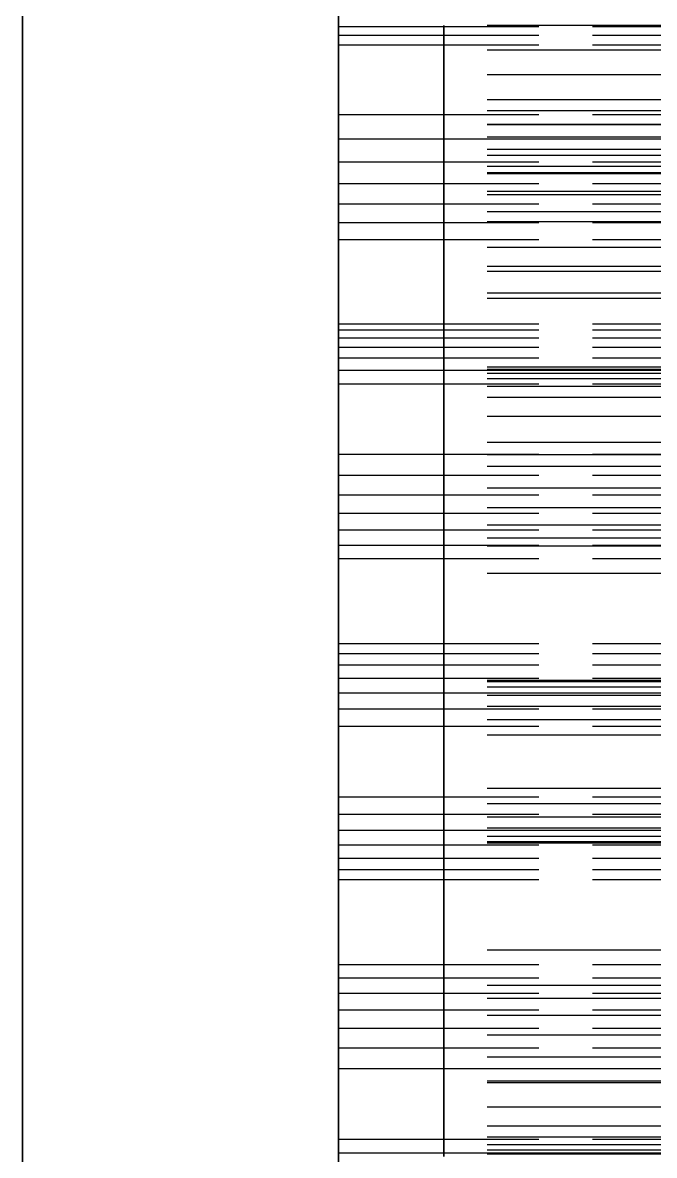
# Model space of a CAD drawing. Header units: millimetres. Extents: x -25 to 127, y -20 to 120.
# Drawn here: x 54.62 to 57.62, y 21.88 to 27.26 of the extents above; entities that cross this region are included whole.
import ezdxf

# ---------------------------------------------------------------- set-up
doc = ezdxf.new("R2010")
doc.units = ezdxf.units.MM
doc.linetypes.add('DASHED', pattern=[1.524, 1.27, -0.254])
doc.layers.add('HIDDEN', color=8, linetype='DASHED')
doc.layers.add('VISIBLE', color=7, linetype='CONTINUOUS')

msp = doc.modelspace()

# ---------------------------------------------------------------- linework, layer by layer
at = {"layer": 'HIDDEN'}
for points in [[(54.625, 32.5119), (54.625, 31.75), (54.625, 30.9881), (54.625, 30.22619), (54.625, 29.46429), (54.625, 28.70238), (54.625, 27.94048), (54.625, 27.17857), (54.625, 26.41667), (54.625, 25.65476), (54.625, 24.89286), (54.625, 24.13095), (54.625, 23.36905), (54.625, 22.60714), (54.625, 21.84524), (54.625, 21.08333), (54.625, 20.32143), (54.625, 19.55952), (54.625, 18.79762), (54.625, 18.03571), (54.625, 17.27381), (54.625, 16.5119)], [(56.125, 32.48016), (56.125, 31.78175), (56.125, 31.08333), (56.125, 30.38492), (56.125, 29.68651), (56.125, 28.9881), (56.125, 28.28968), (56.125, 27.59127), (56.125, 26.89286), (56.125, 26.19444), (56.125, 25.49603), (56.125, 24.79762), (56.125, 24.09921), (56.125, 23.40079), (56.125, 22.70238), (56.125, 22.00397), (56.125, 21.30556), (56.125, 20.60714), (56.125, 19.90873), (56.125, 19.21032), (56.125, 18.5119), (56.125, 17.81349), (56.125, 17.11508)], [(56.125, 27.69643), (56.125, 27.08929), (56.125, 26.48214), (56.125, 25.875), (56.125, 25.26786), (56.125, 24.66071), (56.125, 24.05357), (56.125, 23.44643), (56.125, 22.83929), (56.125, 22.23214), (56.125, 21.625), (56.125, 21.01786), (56.125, 20.41071), (56.125, 19.80357), (56.125, 19.19643), (56.125, 18.58929), (56.125, 17.98214), (56.125, 17.375), (56.125, 16.76786)], [(56.125, 23.75), (56.125, 24.09921), (56.125, 24.44841), (56.125, 24.79762), (56.125, 25.14683), (56.125, 25.49603), (56.125, 25.84524), (56.125, 26.19444), (56.125, 26.54365), (56.125, 26.89286), (56.125, 27.24206), (56.125, 27.59127)], [(56.125, 23.75), (56.125, 24.05357), (56.125, 24.35714), (56.125, 24.66071), (56.125, 24.96429), (56.125, 25.26786), (56.125, 25.57143), (56.125, 25.875), (56.125, 26.17857), (56.125, 26.48214), (56.125, 26.78571), (56.125, 27.08929), (56.125, 27.39286)], [(54.625, 27.36905), (54.625, 27.24206), (54.625, 27.11508), (54.625, 26.9881), (54.625, 26.86111), (54.625, 26.73413), (54.625, 26.60714), (54.625, 26.48016), (54.625, 26.35317), (54.625, 26.22619), (54.625, 26.09921), (54.625, 25.97222), (54.625, 25.84524), (54.625, 25.71825), (54.625, 25.59127), (54.625, 25.46429), (54.625, 25.3373), (54.625, 25.21032), (54.625, 25.08333), (54.625, 24.95635), (54.625, 24.82937), (54.625, 24.70238), (54.625, 24.5754), (54.625, 24.44841), (54.625, 24.32143), (54.625, 24.19444), (54.625, 24.06746), (54.625, 23.94048), (54.625, 23.81349), (54.625, 23.68651), (54.625, 23.55952), (54.625, 23.43254), (54.625, 23.30556), (54.625, 23.17857), (54.625, 23.05159), (54.625, 22.9246), (54.625, 22.79762), (54.625, 22.67063), (54.625, 22.54365), (54.625, 22.41667), (54.625, 22.28968), (54.625, 22.1627), (54.625, 22.03571), (54.625, 21.90873), (54.625, 21.78175)], [(56.125, 23.75), (56.125, 23.85317), (56.125, 23.95635), (56.125, 24.05952), (56.125, 24.1627), (56.125, 24.26587), (56.125, 24.36905), (56.125, 24.47222), (56.125, 24.5754), (56.125, 24.67857), (56.125, 24.78175), (56.125, 24.88492), (56.125, 24.9881), (56.125, 25.09127), (56.125, 25.19444), (56.125, 25.29762), (56.125, 25.40079), (56.125, 25.50397), (56.125, 25.60714), (56.125, 25.71032), (56.125, 25.81349), (56.125, 25.91667), (56.125, 26.01984), (56.125, 26.12302), (56.125, 26.22619), (56.125, 26.32937), (56.125, 26.43254), (56.125, 26.53571), (56.125, 26.63889), (56.125, 26.74206), (56.125, 26.84524), (56.125, 26.94841), (56.125, 27.05159), (56.125, 27.15476), (56.125, 27.25794), (56.125, 27.36111)], [(56.125, 27.36111), (56.125, 27.15476), (56.125, 26.94841), (56.125, 26.74206), (56.125, 26.53571), (56.125, 26.32937), (56.125, 26.12302), (56.125, 25.91667), (56.125, 25.71032), (56.125, 25.50397), (56.125, 25.29762), (56.125, 25.09127), (56.125, 24.88492), (56.125, 24.67857), (56.125, 24.47222), (56.125, 24.26587), (56.125, 24.05952), (56.125, 23.85317), (56.125, 23.64683), (56.125, 23.44048), (56.125, 23.23413), (56.125, 23.02778), (56.125, 22.82143), (56.125, 22.61508), (56.125, 22.40873), (56.125, 22.20238), (56.125, 21.99603), (56.125, 21.78968)], [(54.625, 23.75), (54.625, 23.82937), (54.625, 23.90873), (54.625, 23.9881), (54.625, 24.06746), (54.625, 24.14683), (54.625, 24.22619), (54.625, 24.30556), (54.625, 24.38492), (54.625, 24.46429), (54.625, 24.54365), (54.625, 24.62302), (54.625, 24.70238), (54.625, 24.78175), (54.625, 24.86111), (54.625, 24.94048), (54.625, 25.01984), (54.625, 25.09921), (54.625, 25.17857), (54.625, 25.25794), (54.625, 25.3373), (54.625, 25.41667), (54.625, 25.49603), (54.625, 25.5754), (54.625, 25.65476), (54.625, 25.73413), (54.625, 25.81349), (54.625, 25.89286), (54.625, 25.97222), (54.625, 26.05159), (54.625, 26.13095), (54.625, 26.21032), (54.625, 26.28968), (54.625, 26.36905), (54.625, 26.44841), (54.625, 26.52778), (54.625, 26.60714), (54.625, 26.68651), (54.625, 26.76587), (54.625, 26.84524), (54.625, 26.9246), (54.625, 27.00397), (54.625, 27.08333), (54.625, 27.1627), (54.625, 27.24206), (54.625, 27.32143)], [(54.625, 27.32143), (54.625, 27.1627), (54.625, 27.00397), (54.625, 26.84524), (54.625, 26.68651), (54.625, 26.52778), (54.625, 26.36905), (54.625, 26.21032), (54.625, 26.05159), (54.625, 25.89286), (54.625, 25.73413), (54.625, 25.5754), (54.625, 25.41667), (54.625, 25.25794), (54.625, 25.09921), (54.625, 24.94048), (54.625, 24.78175), (54.625, 24.62302), (54.625, 24.46429), (54.625, 24.30556), (54.625, 24.14683), (54.625, 23.9881), (54.625, 23.82937), (54.625, 23.67063), (54.625, 23.5119), (54.625, 23.35317), (54.625, 23.19444), (54.625, 23.03571), (54.625, 22.87698), (54.625, 22.71825), (54.625, 22.55952), (54.625, 22.40079), (54.625, 22.24206), (54.625, 22.08333), (54.625, 21.9246), (54.625, 21.76587)], [(54.625, 23.75), (54.625, 23.82937), (54.625, 23.90873), (54.625, 23.9881), (54.625, 24.06746), (54.625, 24.14683), (54.625, 24.22619), (54.625, 24.30556), (54.625, 24.38492), (54.625, 24.46429), (54.625, 24.54365), (54.625, 24.62302), (54.625, 24.70238), (54.625, 24.78175), (54.625, 24.86111), (54.625, 24.94048), (54.625, 25.01984), (54.625, 25.09921), (54.625, 25.17857), (54.625, 25.25794), (54.625, 25.3373), (54.625, 25.41667), (54.625, 25.49603), (54.625, 25.5754), (54.625, 25.65476), (54.625, 25.73413), (54.625, 25.81349), (54.625, 25.89286), (54.625, 25.97222), (54.625, 26.05159), (54.625, 26.13095), (54.625, 26.21032), (54.625, 26.28968), (54.625, 26.36905), (54.625, 26.44841), (54.625, 26.52778), (54.625, 26.60714), (54.625, 26.68651), (54.625, 26.76587), (54.625, 26.84524), (54.625, 26.9246), (54.625, 27.00397), (54.625, 27.08333), (54.625, 27.1627), (54.625, 27.24206), (54.625, 27.32143)], [(54.625, 27.32143), (54.625, 27.1627), (54.625, 27.00397), (54.625, 26.84524), (54.625, 26.68651), (54.625, 26.52778), (54.625, 26.36905), (54.625, 26.21032), (54.625, 26.05159), (54.625, 25.89286), (54.625, 25.73413), (54.625, 25.5754), (54.625, 25.41667), (54.625, 25.25794), (54.625, 25.09921), (54.625, 24.94048), (54.625, 24.78175), (54.625, 24.62302), (54.625, 24.46429), (54.625, 24.30556), (54.625, 24.14683), (54.625, 23.9881), (54.625, 23.82937), (54.625, 23.67063), (54.625, 23.5119), (54.625, 23.35317), (54.625, 23.19444), (54.625, 23.03571), (54.625, 22.87698), (54.625, 22.71825), (54.625, 22.55952), (54.625, 22.40079), (54.625, 22.24206), (54.625, 22.08333), (54.625, 21.9246), (54.625, 21.76587)], [(54.625, 23.75), (54.625, 23.81349), (54.625, 23.87698), (54.625, 23.94048), (54.625, 24.00397), (54.625, 24.06746), (54.625, 24.13095), (54.625, 24.19444), (54.625, 24.25794), (54.625, 24.32143), (54.625, 24.38492), (54.625, 24.44841), (54.625, 24.5119), (54.625, 24.5754), (54.625, 24.63889), (54.625, 24.70238), (54.625, 24.76587), (54.625, 24.82937), (54.625, 24.89286), (54.625, 24.95635), (54.625, 25.01984), (54.625, 25.08333), (54.625, 25.14683), (54.625, 25.21032), (54.625, 25.27381), (54.625, 25.3373), (54.625, 25.40079), (54.625, 25.46429), (54.625, 25.52778), (54.625, 25.59127), (54.625, 25.65476), (54.625, 25.71825), (54.625, 25.78175), (54.625, 25.84524), (54.625, 25.90873), (54.625, 25.97222), (54.625, 26.03571), (54.625, 26.09921), (54.625, 26.1627), (54.625, 26.22619), (54.625, 26.28968), (54.625, 26.35317), (54.625, 26.41667), (54.625, 26.48016), (54.625, 26.54365), (54.625, 26.60714), (54.625, 26.67063), (54.625, 26.73413), (54.625, 26.79762), (54.625, 26.86111), (54.625, 26.9246), (54.625, 26.9881), (54.625, 27.05159), (54.625, 27.11508), (54.625, 27.17857), (54.625, 27.24206), (54.625, 27.30556)], [(56.125, 27.24016), (56.125, 27.27369)], [(56.125, 27.27369), (56.125, 27.24016)], [(56.125, 27.20003), (56.125, 27.24016)], [(56.125, 27.24016), (56.125, 27.20003)], [(60.125, 27.24016), (56.125, 27.24016)], [(60.125, 27.24016), (56.125, 27.24016)], [(56.625, 27.1306), (56.625, 27.24773)], [(56.625, 27.24773), (56.625, 27.1306)], [(59.625, 27.24773), (56.625, 27.24773)], [(59.625, 27.24773), (56.625, 27.24773)], [(56.125, 27.15357), (56.125, 27.20003)], [(56.125, 27.20003), (56.125, 27.15357)], [(60.125, 27.20003), (56.125, 27.20003)], [(60.125, 27.20003), (56.125, 27.20003)], [(56.125, 26.82331), (56.125, 27.15357)], [(56.125, 27.15357), (56.125, 26.82331)], [(60.125, 27.15357), (56.125, 27.15357)], [(60.125, 27.15357), (56.125, 27.15357)], [(56.625, 27.01242), (56.625, 27.1306)], [(56.625, 27.1306), (56.625, 27.01242)], [(59.625, 27.1306), (56.625, 27.1306)], [(59.625, 27.1306), (56.625, 27.1306)], [(56.625, 26.89379), (56.625, 27.01242)], [(56.625, 27.01242), (56.625, 26.89379)], [(59.625, 27.01242), (56.625, 27.01242)], [(59.625, 27.01242), (56.625, 27.01242)], [(56.625, 26.77534), (56.625, 26.89379)], [(56.625, 26.89379), (56.625, 26.77534)], [(59.625, 26.89379), (56.625, 26.89379)], [(59.625, 26.89379), (56.625, 26.89379)], [(56.125, 26.70757), (56.125, 26.82331)], [(56.125, 26.82331), (56.125, 26.70757)], [(60.125, 26.82331), (56.125, 26.82331)], [(60.125, 26.82331), (56.125, 26.82331)], [(56.625, 26.71611), (56.625, 26.84214)], [(56.625, 26.84214), (56.625, 26.77773)], [(56.625, 26.77773), (56.625, 26.84214)], [(56.625, 26.84214), (56.625, 26.71611)], [(59.625, 26.84214), (56.625, 26.84214)], [(59.625, 26.84214), (56.625, 26.84214)], [(56.625, 26.77773), (56.625, 26.70698)], [(56.625, 26.70698), (56.625, 26.77773)], [(59.625, 26.77773), (56.625, 26.77773)], [(59.625, 26.77773), (56.625, 26.77773)], [(56.625, 26.65782), (56.625, 26.77534)], [(56.625, 26.77534), (56.625, 26.65782)], [(59.625, 26.77534), (56.625, 26.77534)], [(59.625, 26.77534), (56.625, 26.77534)], [(56.125, 26.59806), (56.125, 26.70757)], [(56.125, 26.70757), (56.125, 26.59806)], [(60.125, 26.70757), (56.125, 26.70757)], [(60.125, 26.70757), (56.125, 26.70757)], [(56.625, 26.57763), (56.625, 26.71611)], [(56.625, 26.71611), (56.625, 26.57763)], [(59.625, 26.71611), (56.625, 26.71611)], [(59.625, 26.71611), (56.625, 26.71611)], [(56.625, 26.70698), (56.625, 26.63014)], [(56.625, 26.63014), (56.625, 26.70698)], [(59.625, 26.70698), (56.625, 26.70698)], [(59.625, 26.70698), (56.625, 26.70698)], [(56.625, 26.54248), (56.625, 26.65782)], [(56.625, 26.65782), (56.625, 26.54248)], [(59.625, 26.65782), (56.625, 26.65782)], [(59.625, 26.65782), (56.625, 26.65782)], [(56.125, 26.49507), (56.125, 26.59806)], [(56.125, 26.59806), (56.125, 26.49507)], [(60.125, 26.59806), (56.125, 26.59806)], [(60.125, 26.59806), (56.125, 26.59806)], [(56.625, 26.63014), (56.625, 26.54732)], [(56.625, 26.54732), (56.625, 26.63014)], [(59.625, 26.63014), (56.625, 26.63014)], [(59.625, 26.63014), (56.625, 26.63014)], [(56.625, 26.44369), (56.625, 26.57763)], [(56.625, 26.57763), (56.625, 26.44369)], [(59.625, 26.57763), (56.625, 26.57763)], [(59.625, 26.57763), (56.625, 26.57763)], [(56.625, 26.54732), (56.625, 26.45831)], [(56.625, 26.45831), (56.625, 26.54732)], [(59.625, 26.54732), (56.625, 26.54732)], [(59.625, 26.54732), (56.625, 26.54732)], [(56.625, 26.10259), (56.625, 26.54248)], [(56.625, 26.54248), (56.625, 26.10259)], [(59.625, 26.54248), (56.625, 26.54248)], [(59.625, 26.54248), (56.625, 26.54248)], [(56.125, 26.39899), (56.125, 26.49507)], [(56.125, 26.49507), (56.125, 26.39899)], [(60.125, 26.49507), (56.125, 26.49507)], [(60.125, 26.49507), (56.125, 26.49507)], [(56.625, 26.45831), (56.625, 26.36152)], [(56.625, 26.36152), (56.625, 26.45831)], [(59.625, 26.45831), (56.625, 26.45831)], [(59.625, 26.45831), (56.625, 26.45831)], [(56.625, 26.31506), (56.625, 26.44369)], [(56.625, 26.44369), (56.625, 26.31506)], [(59.625, 26.44369), (56.625, 26.44369)], [(59.625, 26.44369), (56.625, 26.44369)], [(56.125, 26.31033), (56.125, 26.39899)], [(56.125, 26.39899), (56.125, 26.31033)], [(60.125, 26.39899), (56.125, 26.39899)], [(60.125, 26.39899), (56.125, 26.39899)], [(56.625, 26.36152), (56.625, 25.95014)], [(56.625, 25.95014), (56.625, 26.36152)], [(59.625, 26.36152), (56.625, 26.36152)], [(59.625, 26.36152), (56.625, 26.36152)], [(56.125, 26.22982), (56.125, 26.31033)], [(56.125, 26.31033), (56.125, 26.22982)], [(60.125, 26.31033), (56.125, 26.31033)], [(60.125, 26.31033), (56.125, 26.31033)], [(56.625, 26.19273), (56.625, 26.31506)], [(56.625, 26.31506), (56.625, 26.19273)], [(59.625, 26.31506), (56.625, 26.31506)], [(59.625, 26.31506), (56.625, 26.31506)], [(56.125, 25.82899), (56.125, 26.22982)], [(56.125, 26.22982), (56.125, 25.82899)], [(60.125, 26.22982), (56.125, 26.22982)], [(60.125, 26.22982), (56.125, 26.22982)], [(56.625, 26.07818), (56.625, 26.19273)], [(56.625, 26.19273), (56.625, 26.07818)], [(59.625, 26.19273), (56.625, 26.19273)], [(59.625, 26.19273), (56.625, 26.19273)], [(56.625, 25.95014), (56.625, 26.10259)], [(56.625, 26.10259), (56.625, 25.95014)], [(59.625, 26.10259), (56.625, 26.10259)], [(59.625, 26.10259), (56.625, 26.10259)], [(56.625, 25.9752), (56.625, 26.07818)], [(56.625, 26.07818), (56.625, 25.9752)], [(59.625, 26.07818), (56.625, 26.07818)], [(59.625, 26.07818), (56.625, 26.07818)], [(56.625, 25.62467), (56.625, 25.9752)], [(56.625, 25.9752), (56.625, 25.62467)], [(59.625, 25.9752), (56.625, 25.9752)], [(59.625, 25.9752), (56.625, 25.9752)], [(59.625, 25.95014), (56.625, 25.95014)], [(59.625, 25.95014), (56.625, 25.95014)], [(56.125, 25.80009), (56.125, 25.82899)], [(56.125, 25.82899), (56.125, 25.80009)], [(60.125, 25.82899), (56.125, 25.82899)], [(60.125, 25.82899), (56.125, 25.82899)], [(56.125, 25.76294), (56.125, 25.80009)], [(56.125, 25.80009), (56.125, 25.76294)], [(60.125, 25.80009), (56.125, 25.80009)], [(60.125, 25.80009), (56.125, 25.80009)], [(56.125, 25.71827), (56.125, 25.76294)], [(56.125, 25.76294), (56.125, 25.71827)], [(60.125, 25.76294), (56.125, 25.76294)], [(60.125, 25.76294), (56.125, 25.76294)], [(56.125, 25.66656), (56.125, 25.71827)], [(56.125, 25.71827), (56.125, 25.66656)], [(60.125, 25.71827), (56.125, 25.71827)], [(60.125, 25.71827), (56.125, 25.71827)], [(56.125, 25.60819), (56.125, 25.66656)], [(56.125, 25.66656), (56.125, 25.60819)], [(60.125, 25.66656), (56.125, 25.66656)], [(60.125, 25.66656), (56.125, 25.66656)], [(56.125, 25.54343), (56.125, 25.60819)], [(56.125, 25.60819), (56.125, 25.54343)], [(60.125, 25.60819), (56.125, 25.60819)], [(60.125, 25.60819), (56.125, 25.60819)], [(56.625, 25.20816), (56.625, 25.62467)], [(56.625, 25.62467), (56.625, 25.20816)], [(59.625, 25.62467), (56.625, 25.62467)], [(59.625, 25.62467), (56.625, 25.62467)], [(56.625, 25.60801), (56.625, 25.61359)], [(56.625, 25.61359), (56.625, 25.60923)], [(56.625, 25.60923), (56.625, 25.61359)], [(56.625, 25.61359), (56.625, 25.60801)], [(59.625, 25.61359), (56.625, 25.61359)], [(59.625, 25.61359), (56.625, 25.61359)], [(56.625, 25.60923), (56.625, 25.59476)], [(56.625, 25.59476), (56.625, 25.60923)], [(59.625, 25.60923), (56.625, 25.60923)], [(59.625, 25.60923), (56.625, 25.60923)], [(56.625, 25.38972), (56.625, 25.60801)], [(56.625, 25.60801), (56.625, 25.38972)], [(59.625, 25.60801), (56.625, 25.60801)], [(59.625, 25.60801), (56.625, 25.60801)], [(56.625, 25.59476), (56.625, 25.56975)], [(56.625, 25.56975), (56.625, 25.59476)], [(59.625, 25.59476), (56.625, 25.59476)], [(59.625, 25.59476), (56.625, 25.59476)], [(56.625, 25.56975), (56.625, 25.53311)], [(56.625, 25.53311), (56.625, 25.56975)], [(59.625, 25.56975), (56.625, 25.56975)], [(59.625, 25.56975), (56.625, 25.56975)], [(56.125, 25.20888), (56.125, 25.54343)], [(56.125, 25.54343), (56.125, 25.20888)], [(60.125, 25.54343), (56.125, 25.54343)], [(60.125, 25.54343), (56.125, 25.54343)], [(56.625, 25.53311), (56.625, 25.48081)], [(56.625, 25.48081), (56.625, 25.53311)], [(59.625, 25.53311), (56.625, 25.53311)], [(59.625, 25.53311), (56.625, 25.53311)], [(56.625, 25.48081), (56.625, 25.20816)], [(56.625, 25.20816), (56.625, 25.48081)], [(59.625, 25.48081), (56.625, 25.48081)], [(59.625, 25.48081), (56.625, 25.48081)], [(56.625, 25.26701), (56.625, 25.38972)], [(56.625, 25.38972), (56.625, 25.26701)], [(59.625, 25.38972), (56.625, 25.38972)], [(59.625, 25.38972), (56.625, 25.38972)], [(56.625, 25.15319), (56.625, 25.26701)], [(56.625, 25.26701), (56.625, 25.15319)], [(59.625, 25.26701), (56.625, 25.26701)], [(59.625, 25.26701), (56.625, 25.26701)], [(56.125, 25.10934), (56.125, 25.20888)], [(56.125, 25.20888), (56.125, 25.10934)], [(60.125, 25.20888), (56.125, 25.20888)], [(60.125, 25.20888), (56.125, 25.20888)], [(59.625, 25.20816), (56.625, 25.20816)], [(59.625, 25.20816), (56.625, 25.20816)], [(56.625, 25.04903), (56.625, 25.15319)], [(56.625, 25.15319), (56.625, 25.04903)], [(59.625, 25.15319), (56.625, 25.15319)], [(59.625, 25.15319), (56.625, 25.15319)], [(56.125, 25.01613), (56.125, 25.10934)], [(56.125, 25.10934), (56.125, 25.01613)], [(60.125, 25.10934), (56.125, 25.10934)], [(60.125, 25.10934), (56.125, 25.10934)], [(56.625, 24.95559), (56.625, 25.04903)], [(56.625, 25.04903), (56.625, 24.95559)], [(59.625, 25.04903), (56.625, 25.04903)], [(59.625, 25.04903), (56.625, 25.04903)], [(56.125, 24.92954), (56.125, 25.01613)], [(56.125, 25.01613), (56.125, 24.92954)], [(60.125, 25.01613), (56.125, 25.01613)], [(60.125, 25.01613), (56.125, 25.01613)], [(56.125, 24.84996), (56.125, 24.92954)], [(56.125, 24.92954), (56.125, 24.84996)], [(60.125, 24.92954), (56.125, 24.92954)], [(60.125, 24.92954), (56.125, 24.92954)], [(56.625, 24.87471), (56.625, 24.95559)], [(56.625, 24.95559), (56.625, 24.87471)], [(59.625, 24.95559), (56.625, 24.95559)], [(59.625, 24.95559), (56.625, 24.95559)], [(56.625, 24.81168), (56.625, 24.87471)], [(56.625, 24.87471), (56.625, 24.81168)], [(59.625, 24.87471), (56.625, 24.87471)], [(59.625, 24.87471), (56.625, 24.87471)], [(56.125, 24.77791), (56.125, 24.84996)], [(56.125, 24.84996), (56.125, 24.77791)], [(60.125, 24.84996), (56.125, 24.84996)], [(60.125, 24.84996), (56.125, 24.84996)], [(56.625, 24.64444), (56.625, 24.81168)], [(56.625, 24.81168), (56.625, 24.64444)], [(59.625, 24.81168), (56.625, 24.81168)], [(59.625, 24.81168), (56.625, 24.81168)], [(56.125, 24.71411), (56.125, 24.77791)], [(56.125, 24.77791), (56.125, 24.71411)], [(60.125, 24.77791), (56.125, 24.77791)], [(60.125, 24.77791), (56.125, 24.77791)], [(56.625, 24.775), (56.625, 24.73452), (56.625, 24.69405), (56.625, 24.65357), (56.625, 24.6131), (56.625, 24.57262), (56.625, 24.53214), (56.625, 24.49167), (56.625, 24.45119), (56.625, 24.41071), (56.625, 24.37024), (56.625, 24.32976), (56.625, 24.28929), (56.625, 24.24881), (56.625, 24.20833), (56.625, 24.16786), (56.625, 24.12738), (56.625, 24.0869), (56.625, 24.04643), (56.625, 24.00595), (56.625, 23.96548), (56.625, 23.925), (56.625, 23.88452), (56.625, 23.84405), (56.625, 23.80357), (56.625, 23.7631), (56.625, 23.72262), (56.625, 23.68214), (56.625, 23.64167), (56.625, 23.60119), (56.625, 23.56071), (56.625, 23.52024), (56.625, 23.47976), (56.625, 23.43929), (56.625, 23.39881), (56.625, 23.35833), (56.625, 23.31786), (56.625, 23.27738), (56.625, 23.2369), (56.625, 23.19643), (56.625, 23.15595), (56.625, 23.11548), (56.625, 23.075), (56.625, 23.03452), (56.625, 22.99405), (56.625, 22.95357), (56.625, 22.9131), (56.625, 22.87262), (56.625, 22.83214), (56.625, 22.79167), (56.625, 22.75119), (56.625, 22.71071), (56.625, 22.67024), (56.625, 22.62976), (56.625, 22.58929), (56.625, 22.54881), (56.625, 22.50833), (56.625, 22.46786), (56.625, 22.42738), (56.625, 22.3869), (56.625, 22.34643), (56.625, 22.30595), (56.625, 22.26548), (56.625, 22.225)], [(56.625, 22.225), (56.625, 22.26548), (56.625, 22.30595), (56.625, 22.34643), (56.625, 22.3869), (56.625, 22.42738), (56.625, 22.46786), (56.625, 22.50833), (56.625, 22.54881), (56.625, 22.58929), (56.625, 22.62976), (56.625, 22.67024), (56.625, 22.71071), (56.625, 22.75119), (56.625, 22.79167), (56.625, 22.83214), (56.625, 22.87262), (56.625, 22.9131), (56.625, 22.95357), (56.625, 22.99405), (56.625, 23.03452), (56.625, 23.075), (56.625, 23.11548), (56.625, 23.15595), (56.625, 23.19643), (56.625, 23.2369), (56.625, 23.27738), (56.625, 23.31786), (56.625, 23.35833), (56.625, 23.39881), (56.625, 23.43929), (56.625, 23.47976), (56.625, 23.52024), (56.625, 23.56071), (56.625, 23.60119), (56.625, 23.64167), (56.625, 23.68214), (56.625, 23.72262), (56.625, 23.7631), (56.625, 23.80357), (56.625, 23.84405), (56.625, 23.88452), (56.625, 23.925), (56.625, 23.96548), (56.625, 24.00595), (56.625, 24.04643), (56.625, 24.0869), (56.625, 24.12738), (56.625, 24.16786), (56.625, 24.20833), (56.625, 24.24881), (56.625, 24.28929), (56.625, 24.32976), (56.625, 24.37024), (56.625, 24.41071), (56.625, 24.45119), (56.625, 24.49167), (56.625, 24.53214), (56.625, 24.57262), (56.625, 24.6131), (56.625, 24.65357), (56.625, 24.69405), (56.625, 24.73452), (56.625, 24.775)], [(59.625, 24.775), (56.625, 24.775)], [(59.625, 24.775), (56.625, 24.775)], [(56.125, 24.30983), (56.125, 24.71411)], [(56.125, 24.71411), (56.125, 24.30983)], [(60.125, 24.71411), (56.125, 24.71411)], [(60.125, 24.71411), (56.125, 24.71411)], [(56.625, 24.07547), (56.625, 24.64444)], [(56.625, 24.64444), (56.625, 24.07547)], [(59.625, 24.64444), (56.625, 24.64444)], [(59.625, 24.64444), (56.625, 24.64444)], [(56.125, 24.26328), (56.125, 24.30983)], [(56.125, 24.30983), (56.125, 24.26328)], [(60.125, 24.30983), (56.125, 24.30983)], [(60.125, 24.30983), (56.125, 24.30983)], [(56.125, 24.20845), (56.125, 24.26328)], [(56.125, 24.26328), (56.125, 24.20845)], [(60.125, 24.26328), (56.125, 24.26328)], [(60.125, 24.26328), (56.125, 24.26328)], [(56.125, 24.14605), (56.125, 24.20845)], [(56.125, 24.20845), (56.125, 24.14605)], [(60.125, 24.20845), (56.125, 24.20845)], [(60.125, 24.20845), (56.125, 24.20845)], [(56.125, 24.07661), (56.125, 24.14605)], [(56.125, 24.14605), (56.125, 24.07661)], [(60.125, 24.14605), (56.125, 24.14605)], [(60.125, 24.14605), (56.125, 24.14605)], [(56.625, 24.13013), (56.625, 24.13632)], [(56.625, 24.13632), (56.625, 24.07547)], [(56.625, 24.13632), (56.625, 24.13013)], [(56.625, 24.07547), (56.625, 24.13632)], [(59.625, 24.13632), (56.625, 24.13632)], [(59.625, 24.13632), (56.625, 24.13632)], [(56.625, 24.10458), (56.625, 24.13013)], [(56.625, 24.13013), (56.625, 24.10458)], [(59.625, 24.13013), (56.625, 24.13013)], [(59.625, 24.13013), (56.625, 24.13013)], [(56.625, 24.06508), (56.625, 24.10458)], [(56.625, 24.10458), (56.625, 24.06508)], [(59.625, 24.10458), (56.625, 24.10458)], [(59.625, 24.10458), (56.625, 24.10458)], [(56.125, 24.00049), (56.125, 24.07661)], [(56.125, 24.07661), (56.125, 24.00049)], [(60.125, 24.07661), (56.125, 24.07661)], [(60.125, 24.07661), (56.125, 24.07661)], [(59.625, 24.07547), (56.625, 24.07547)], [(59.625, 24.07547), (56.625, 24.07547)], [(56.625, 24.01329), (56.625, 24.06508)], [(56.625, 24.06508), (56.625, 24.01329)], [(59.625, 24.06508), (56.625, 24.06508)], [(59.625, 24.06508), (56.625, 24.06508)], [(56.125, 23.91799), (56.125, 24.00049)], [(56.125, 24.00049), (56.125, 23.91799)], [(60.125, 24.00049), (56.125, 24.00049)], [(60.125, 24.00049), (56.125, 24.00049)], [(56.625, 23.9501), (56.625, 24.01329)], [(56.625, 24.01329), (56.625, 23.9501)], [(59.625, 24.01329), (56.625, 24.01329)], [(59.625, 24.01329), (56.625, 24.01329)], [(56.625, 23.87603), (56.625, 23.9501)], [(56.625, 23.9501), (56.625, 23.87603)], [(59.625, 23.9501), (56.625, 23.9501)], [(59.625, 23.9501), (56.625, 23.9501)], [(56.125, 23.58201), (56.125, 23.91799)], [(56.125, 23.91799), (56.125, 23.58201)], [(60.125, 23.91799), (56.125, 23.91799)], [(60.125, 23.91799), (56.125, 23.91799)], [(56.625, 23.62397), (56.625, 23.87603)], [(56.625, 23.87603), (56.625, 23.62397)], [(59.625, 23.87603), (56.625, 23.87603)], [(59.625, 23.87603), (56.625, 23.87603)], [(54.625, 21.84524), (54.625, 21.9246), (54.625, 22.00397), (54.625, 22.08333), (54.625, 22.1627), (54.625, 22.24206), (54.625, 22.32143), (54.625, 22.40079), (54.625, 22.48016), (54.625, 22.55952), (54.625, 22.63889), (54.625, 22.71825), (54.625, 22.79762), (54.625, 22.87698), (54.625, 22.95635), (54.625, 23.03571), (54.625, 23.11508), (54.625, 23.19444), (54.625, 23.27381), (54.625, 23.35317), (54.625, 23.43254), (54.625, 23.5119), (54.625, 23.59127), (54.625, 23.67063), (54.625, 23.75)], [(54.625, 21.84524), (54.625, 21.9246), (54.625, 22.00397), (54.625, 22.08333), (54.625, 22.1627), (54.625, 22.24206), (54.625, 22.32143), (54.625, 22.40079), (54.625, 22.48016), (54.625, 22.55952), (54.625, 22.63889), (54.625, 22.71825), (54.625, 22.79762), (54.625, 22.87698), (54.625, 22.95635), (54.625, 23.03571), (54.625, 23.11508), (54.625, 23.19444), (54.625, 23.27381), (54.625, 23.35317), (54.625, 23.43254), (54.625, 23.5119), (54.625, 23.59127), (54.625, 23.67063), (54.625, 23.75)], [(54.625, 21.84524), (54.625, 21.90873), (54.625, 21.97222), (54.625, 22.03571), (54.625, 22.09921), (54.625, 22.1627), (54.625, 22.22619), (54.625, 22.28968), (54.625, 22.35317), (54.625, 22.41667), (54.625, 22.48016), (54.625, 22.54365), (54.625, 22.60714), (54.625, 22.67063), (54.625, 22.73413), (54.625, 22.79762), (54.625, 22.86111), (54.625, 22.9246), (54.625, 22.9881), (54.625, 23.05159), (54.625, 23.11508), (54.625, 23.17857), (54.625, 23.24206), (54.625, 23.30556), (54.625, 23.36905), (54.625, 23.43254), (54.625, 23.49603), (54.625, 23.55952), (54.625, 23.62302), (54.625, 23.68651), (54.625, 23.75)], [(56.125, 21.78968), (56.125, 21.89286), (56.125, 21.99603), (56.125, 22.09921), (56.125, 22.20238), (56.125, 22.30556), (56.125, 22.40873), (56.125, 22.5119), (56.125, 22.61508), (56.125, 22.71825), (56.125, 22.82143), (56.125, 22.9246), (56.125, 23.02778), (56.125, 23.13095), (56.125, 23.23413), (56.125, 23.3373), (56.125, 23.44048), (56.125, 23.54365), (56.125, 23.64683), (56.125, 23.75)], [(56.125, 17.11508), (56.125, 17.46429), (56.125, 17.81349), (56.125, 18.1627), (56.125, 18.5119), (56.125, 18.86111), (56.125, 19.21032), (56.125, 19.55952), (56.125, 19.90873), (56.125, 20.25794), (56.125, 20.60714), (56.125, 20.95635), (56.125, 21.30556), (56.125, 21.65476), (56.125, 22.00397), (56.125, 22.35317), (56.125, 22.70238), (56.125, 23.05159), (56.125, 23.40079), (56.125, 23.75)], [(56.125, 17.07143), (56.125, 17.375), (56.125, 17.67857), (56.125, 17.98214), (56.125, 18.28571), (56.125, 18.58929), (56.125, 18.89286), (56.125, 19.19643), (56.125, 19.5), (56.125, 19.80357), (56.125, 20.10714), (56.125, 20.41071), (56.125, 20.71429), (56.125, 21.01786), (56.125, 21.32143), (56.125, 21.625), (56.125, 21.92857), (56.125, 22.23214), (56.125, 22.53571), (56.125, 22.83929), (56.125, 23.14286), (56.125, 23.44643), (56.125, 23.75)], [(56.625, 23.5499), (56.625, 23.62397)], [(56.625, 23.62397), (56.625, 23.5499)], [(59.625, 23.62397), (56.625, 23.62397)], [(59.625, 23.62397), (56.625, 23.62397)], [(56.125, 23.49951), (56.125, 23.58201)], [(56.125, 23.58201), (56.125, 23.49951)], [(60.125, 23.58201), (56.125, 23.58201)], [(60.125, 23.58201), (56.125, 23.58201)], [(56.625, 23.48671), (56.625, 23.5499)], [(56.625, 23.5499), (56.625, 23.48671)], [(59.625, 23.5499), (56.625, 23.5499)], [(59.625, 23.5499), (56.625, 23.5499)], [(56.125, 23.42339), (56.125, 23.49951)], [(56.125, 23.49951), (56.125, 23.42339)], [(60.125, 23.49951), (56.125, 23.49951)], [(60.125, 23.49951), (56.125, 23.49951)], [(56.625, 23.43492), (56.625, 23.48671)], [(56.625, 23.48671), (56.625, 23.43492)], [(59.625, 23.48671), (56.625, 23.48671)], [(59.625, 23.48671), (56.625, 23.48671)], [(56.125, 23.35395), (56.125, 23.42339)], [(56.125, 23.42339), (56.125, 23.35395)], [(60.125, 23.42339), (56.125, 23.42339)], [(60.125, 23.42339), (56.125, 23.42339)], [(56.625, 23.39542), (56.625, 23.43492)], [(56.625, 23.43492), (56.625, 23.39542)], [(59.625, 23.43492), (56.625, 23.43492)], [(59.625, 23.43492), (56.625, 23.43492)], [(59.625, 23.42453), (56.625, 23.42453)], [(56.625, 23.42453), (56.625, 23.36368)], [(56.625, 22.85556), (56.625, 23.42453)], [(56.625, 23.42453), (56.625, 22.85556)], [(56.625, 23.36368), (56.625, 23.42453)], [(59.625, 23.42453), (56.625, 23.42453)], [(56.125, 23.29155), (56.125, 23.35395)], [(56.125, 23.35395), (56.125, 23.29155)], [(60.125, 23.35395), (56.125, 23.35395)], [(60.125, 23.35395), (56.125, 23.35395)], [(56.625, 23.36987), (56.625, 23.39542)], [(56.625, 23.39542), (56.625, 23.36987)], [(59.625, 23.39542), (56.625, 23.39542)], [(59.625, 23.39542), (56.625, 23.39542)], [(59.625, 23.36987), (56.625, 23.36987)], [(56.625, 23.36368), (56.625, 23.36987)], [(56.625, 23.36987), (56.625, 23.36368)], [(59.625, 23.36987), (56.625, 23.36987)], [(59.625, 23.36368), (56.625, 23.36368)], [(59.625, 23.36368), (56.625, 23.36368)], [(56.125, 23.23672), (56.125, 23.29155)], [(56.125, 23.29155), (56.125, 23.23672)], [(60.125, 23.29155), (56.125, 23.29155)], [(60.125, 23.29155), (56.125, 23.29155)], [(56.125, 23.19017), (56.125, 23.23672)], [(56.125, 23.23672), (56.125, 23.19017)], [(60.125, 23.23672), (56.125, 23.23672)], [(60.125, 23.23672), (56.125, 23.23672)], [(56.125, 23.19017), (56.125, 22.78589)], [(56.125, 22.78589), (56.125, 23.19017)], [(60.125, 23.19017), (56.125, 23.19017)], [(60.125, 23.19017), (56.125, 23.19017)], [(59.625, 22.85556), (56.625, 22.85556)], [(56.625, 22.68832), (56.625, 22.85556)], [(56.625, 22.85556), (56.625, 22.68832)], [(59.625, 22.85556), (56.625, 22.85556)], [(56.125, 22.78589), (56.125, 22.72209)], [(56.125, 22.72209), (56.125, 22.78589)], [(60.125, 22.78589), (56.125, 22.78589)], [(60.125, 22.78589), (56.125, 22.78589)], [(56.125, 22.72209), (56.125, 22.65004)], [(56.125, 22.65004), (56.125, 22.72209)], [(60.125, 22.72209), (56.125, 22.72209)], [(60.125, 22.72209), (56.125, 22.72209)], [(56.125, 22.65004), (56.125, 22.57046)], [(56.125, 22.57046), (56.125, 22.65004)], [(60.125, 22.65004), (56.125, 22.65004)], [(60.125, 22.65004), (56.125, 22.65004)], [(56.625, 22.62529), (56.625, 22.68832)], [(56.625, 22.68832), (56.625, 22.62529)], [(59.625, 22.68832), (56.625, 22.68832)], [(59.625, 22.68832), (56.625, 22.68832)], [(56.625, 22.54441), (56.625, 22.62529)], [(56.625, 22.62529), (56.625, 22.54441)], [(59.625, 22.62529), (56.625, 22.62529)], [(59.625, 22.62529), (56.625, 22.62529)], [(56.125, 22.57046), (56.125, 22.48387)], [(56.125, 22.48387), (56.125, 22.57046)], [(60.125, 22.57046), (56.125, 22.57046)], [(60.125, 22.57046), (56.125, 22.57046)], [(56.625, 22.45097), (56.625, 22.54441)], [(56.625, 22.54441), (56.625, 22.45097)], [(59.625, 22.54441), (56.625, 22.54441)], [(59.625, 22.54441), (56.625, 22.54441)], [(56.125, 22.48387), (56.125, 22.39066)], [(56.125, 22.39066), (56.125, 22.48387)], [(60.125, 22.48387), (56.125, 22.48387)], [(60.125, 22.48387), (56.125, 22.48387)], [(56.625, 22.34681), (56.625, 22.45097)], [(56.625, 22.45097), (56.625, 22.34681)], [(59.625, 22.45097), (56.625, 22.45097)], [(59.625, 22.45097), (56.625, 22.45097)], [(56.125, 22.39066), (56.125, 22.29112)], [(56.125, 22.29112), (56.125, 22.39066)], [(60.125, 22.39066), (56.125, 22.39066)], [(60.125, 22.39066), (56.125, 22.39066)], [(56.625, 22.23299), (56.625, 22.34681)], [(56.625, 22.34681), (56.625, 22.23299)], [(59.625, 22.34681), (56.625, 22.34681)], [(59.625, 22.34681), (56.625, 22.34681)], [(56.125, 22.29112), (56.125, 21.95657)], [(56.125, 21.95657), (56.125, 22.29112)], [(60.125, 22.29112), (56.125, 22.29112)], [(60.125, 22.29112), (56.125, 22.29112)], [(56.625, 22.29184), (56.625, 22.01919)], [(56.625, 21.87533), (56.625, 22.29184)], [(56.625, 22.29184), (56.625, 21.87533)], [(56.625, 22.01919), (56.625, 22.29184)], [(59.625, 22.29184), (56.625, 22.29184)], [(59.625, 22.29184), (56.625, 22.29184)], [(56.625, 22.11028), (56.625, 22.23299)], [(56.625, 22.23299), (56.625, 22.11028)], [(59.625, 22.23299), (56.625, 22.23299)], [(59.625, 22.23299), (56.625, 22.23299)], [(59.625, 22.225), (56.625, 22.225)], [(56.625, 21.89199), (56.625, 22.11028)], [(56.625, 22.11028), (56.625, 21.89199)], [(59.625, 22.11028), (56.625, 22.11028)], [(59.625, 22.11028), (56.625, 22.11028)], [(56.625, 22.01919), (56.625, 21.96689)], [(56.625, 21.96689), (56.625, 22.01919)], [(59.625, 22.01919), (56.625, 22.01919)], [(59.625, 22.01919), (56.625, 22.01919)], [(56.125, 21.95657), (56.125, 21.89181)], [(56.125, 21.89181), (56.125, 21.95657)], [(60.125, 21.95657), (56.125, 21.95657)], [(60.125, 21.95657), (56.125, 21.95657)], [(56.625, 21.96689), (56.625, 21.93025)], [(56.625, 21.93025), (56.625, 21.96689)], [(59.625, 21.96689), (56.625, 21.96689)], [(59.625, 21.96689), (56.625, 21.96689)], [(56.625, 21.93025), (56.625, 21.90524)], [(56.625, 21.90524), (56.625, 21.93025)], [(59.625, 21.93025), (56.625, 21.93025)], [(59.625, 21.93025), (56.625, 21.93025)], [(56.625, 21.90524), (56.625, 21.89077)], [(56.625, 21.89077), (56.625, 21.90524)], [(59.625, 21.90524), (56.625, 21.90524)], [(59.625, 21.90524), (56.625, 21.90524)], [(56.125, 21.89181), (56.125, 21.83344)], [(56.125, 21.83344), (56.125, 21.89181)], [(60.125, 21.89181), (56.125, 21.89181)], [(60.125, 21.89181), (56.125, 21.89181)], [(56.625, 21.88641), (56.625, 21.89199)], [(56.625, 21.89199), (56.625, 21.88641)], [(59.625, 21.89199), (56.625, 21.89199)], [(59.625, 21.89199), (56.625, 21.89199)], [(56.625, 21.89077), (56.625, 21.88641)], [(56.625, 21.88641), (56.625, 21.89077)], [(59.625, 21.89077), (56.625, 21.89077)], [(59.625, 21.89077), (56.625, 21.89077)], [(59.625, 21.88641), (56.625, 21.88641)], [(59.625, 21.88641), (56.625, 21.88641)]]:
    msp.add_lwpolyline(points, dxfattribs=at)
at = {"layer": 'VISIBLE'}
for points in [[(54.625, 23.75), (54.625, 24.13095), (54.625, 24.5119), (54.625, 24.89286), (54.625, 25.27381), (54.625, 25.65476), (54.625, 26.03571), (54.625, 26.41667), (54.625, 26.79762), (54.625, 27.17857), (54.625, 27.55952), (54.625, 27.94048), (54.625, 28.32143), (54.625, 28.70238), (54.625, 29.08333), (54.625, 29.46429), (54.625, 29.84524), (54.625, 30.22619), (54.625, 30.60714), (54.625, 30.9881), (54.625, 31.36905), (54.625, 31.75), (54.625, 32.13095), (54.625, 32.5119)], [(54.625, 16.89286), (54.625, 17.27381), (54.625, 17.65476), (54.625, 18.03571), (54.625, 18.41667), (54.625, 18.79762), (54.625, 19.17857), (54.625, 19.55952), (54.625, 19.94048), (54.625, 20.32143), (54.625, 20.70238), (54.625, 21.08333), (54.625, 21.46429), (54.625, 21.84524), (54.625, 22.22619), (54.625, 22.60714), (54.625, 22.9881), (54.625, 23.36905), (54.625, 23.75)]]:
    msp.add_lwpolyline(points, dxfattribs=at)

doc.saveas('drawing.dxf')
